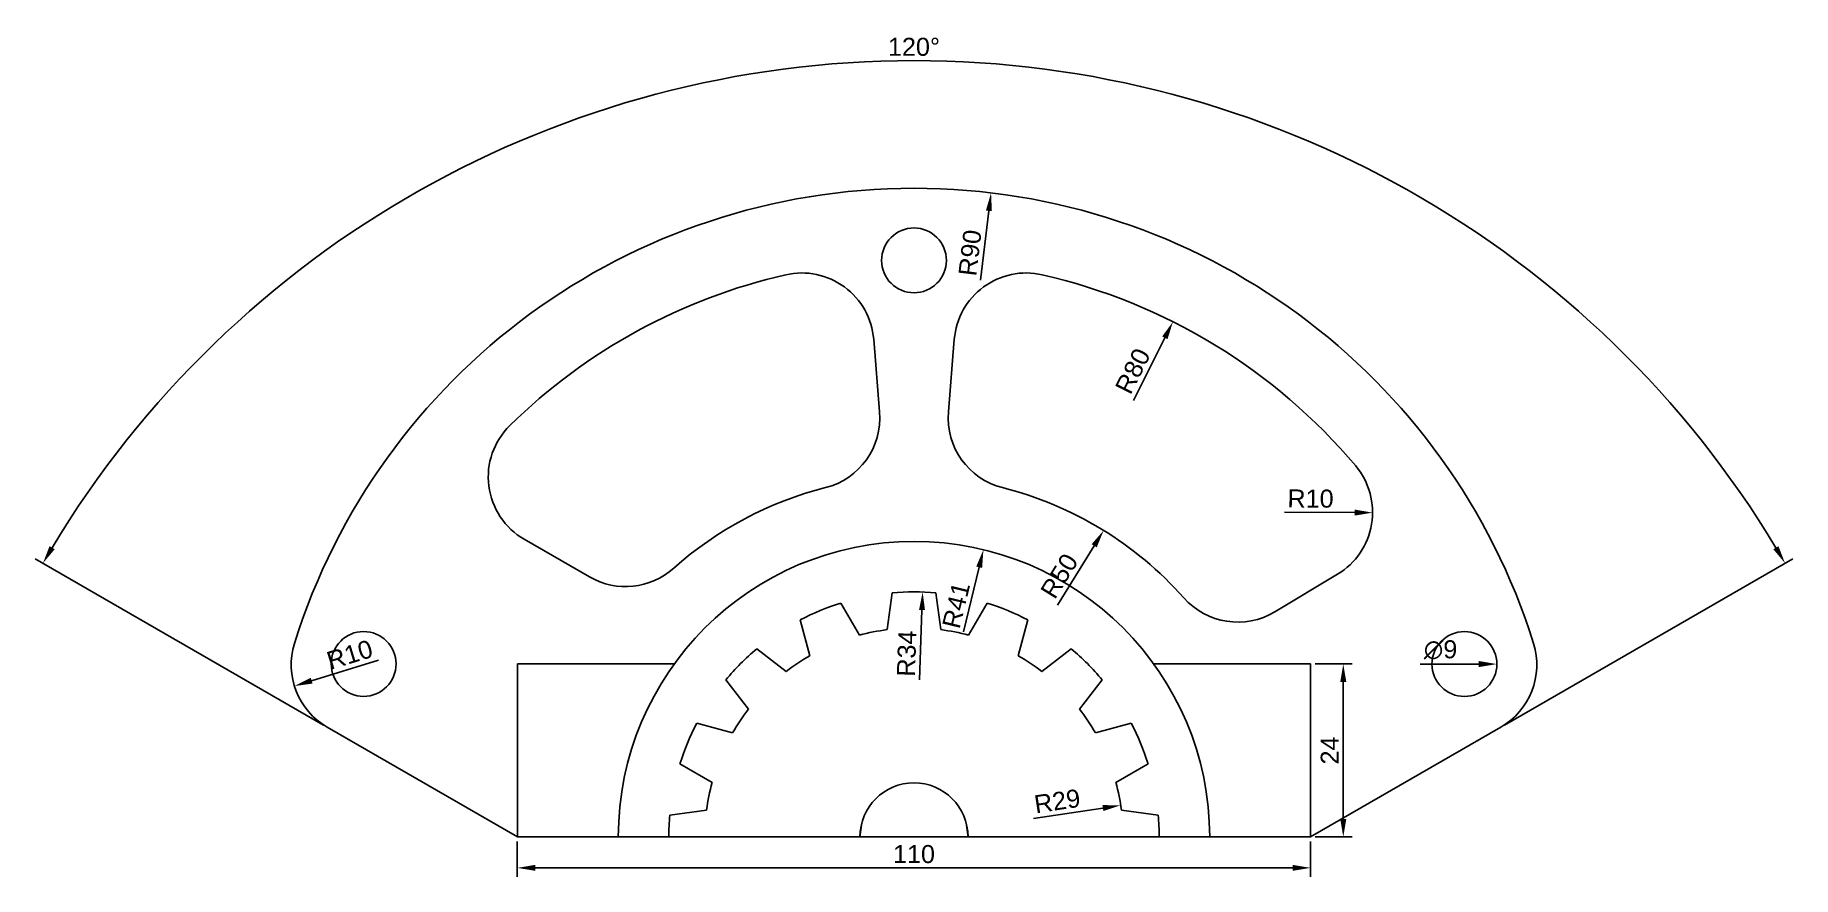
# Model space of a CAD drawing. Header units: millimetres. Extents: x 3217 to 3461, y 1663 to 1779.
import ezdxf

# ---------------------------------------------------------------- set-up
doc = ezdxf.new("R2010")
doc.units = ezdxf.units.MM
doc.linetypes.add('ACAD_ISO02W100', pattern=[15, 12, -3])
doc.styles.get("Standard").update_dxf_attribs({"font": 'arial.ttf'})
doc.dimstyles.new('ISO-25', dxfattribs={"dimtxt": 2.5, "dimasz": 2.5, "dimexe": 1.25, "dimexo": 0.625, "dimtad": 1, "dimtxsty": 'Standard', "dimcen": 2.5, "dimadec": 0, "dimazin": 0, "dimtfac": 1, "dimtmove": 0, "dimatfit": 3, "dimfxl": 1, "dimarcsym": 0})

# ---------------------------------------------------------------- blocks, each defined once
blk = doc.blocks.new('*D1')
at = {"color": 0, "lineweight": -2, "transparency": 16777216}
blk.add_line((3359.01, 1700.24), (3364.11, 1708.5), dxfattribs=at)
at = {"color": 0, "transparency": 16777216}
blk.add_solid([(3363.76, 1708.72), (3364.47, 1708.29), (3365.43, 1710.63)], dxfattribs=at)
at = {"layer": 'Defpoints', "color": 0, "transparency": 16777216}
for p in [(3365.43, 1710.63), (3339.13, 1668.1)]:
    blk.add_point(p, dxfattribs=at)
at = {"color": 0, "transparency": 16777216, "insert": (3359.29, 1704.31), "char_height": 2.5, "attachment_point": 5, "rotation": 58.2705}
blk.add_mtext('R50', dxfattribs=at)
blk = doc.blocks.new('*D2')
at = {"color": 0, "lineweight": -2, "transparency": 16777216}
blk.add_line((3369.56, 1728.68), (3373.92, 1737.36), dxfattribs=at)
at = {"color": 0, "transparency": 16777216}
blk.add_solid([(3373.55, 1737.55), (3374.29, 1737.17), (3375.04, 1739.59)], dxfattribs=at)
at = {"layer": 'Defpoints', "color": 0, "transparency": 16777216}
for p in [(3375.04, 1739.59), (3339.13, 1668.1)]:
    blk.add_point(p, dxfattribs=at)
at = {"color": 0, "transparency": 16777216, "insert": (3369.48, 1732.75), "char_height": 2.5, "attachment_point": 5, "rotation": 63.3304}
blk.add_mtext('R80', dxfattribs=at)
blk = doc.blocks.new('*D3')
at = {"color": 0, "lineweight": -2, "transparency": 16777216}
blk.add_line((3409.34, 1692.09), (3417.45, 1692.09), dxfattribs=at)
at = {"color": 0, "transparency": 16777216}
blk.add_solid([(3417.45, 1692.51), (3417.45, 1691.67), (3419.95, 1692.09)], dxfattribs=at)
at = {"layer": 'Defpoints', "color": 0, "transparency": 16777216}
for p in [(3410.95, 1692.09), (3419.95, 1692.09)]:
    blk.add_point(p, dxfattribs=at)
at = {"color": 0, "transparency": 16777216, "insert": (3412.15, 1694.06), "char_height": 2.5, "attachment_point": 5}
blk.add_mtext('∅9', dxfattribs=at)
blk = doc.blocks.new('*D4')
at = {"color": 0, "lineweight": -2, "transparency": 16777216}
blk.add_line((3355.71, 1670.64), (3365.33, 1672.11), dxfattribs=at)
at = {"color": 0, "transparency": 16777216}
blk.add_solid([(3365.27, 1672.52), (3365.39, 1671.7), (3367.8, 1672.49)], dxfattribs=at)
at = {"layer": 'Defpoints', "color": 0, "transparency": 16777216}
for p in [(3367.8, 1672.49), (3339.13, 1668.1)]:
    blk.add_point(p, dxfattribs=at)
at = {"color": 0, "transparency": 16777216, "insert": (3359, 1673.06), "char_height": 2.5, "attachment_point": 5, "rotation": 8.6909}
blk.add_mtext('R29', dxfattribs=at)
blk = doc.blocks.new('*D5')
at = {"color": 0, "lineweight": -2, "transparency": 16777216}
blk.add_line((3339.9, 1689.88), (3340.24, 1699.58), dxfattribs=at)
at = {"color": 0, "transparency": 16777216}
blk.add_solid([(3339.83, 1699.6), (3340.66, 1699.57), (3340.33, 1702.08)], dxfattribs=at)
at = {"layer": 'Defpoints', "color": 0, "transparency": 16777216}
for p in [(3340.33, 1702.08), (3339.13, 1668.1)]:
    blk.add_point(p, dxfattribs=at)
at = {"color": 0, "transparency": 16777216, "insert": (3338.13, 1693.55), "char_height": 2.5, "attachment_point": 5, "rotation": 87.9843}
blk.add_mtext('R34', dxfattribs=at)
blk = doc.blocks.new('*D6')
at = {"color": 0, "lineweight": -2, "transparency": 16777216}
blk.add_line((3346.01, 1696.54), (3348.18, 1705.53), dxfattribs=at)
at = {"color": 0, "transparency": 16777216}
blk.add_solid([(3347.77, 1705.62), (3348.58, 1705.43), (3348.76, 1707.96)], dxfattribs=at)
at = {"layer": 'Defpoints', "color": 0, "transparency": 16777216}
for p in [(3348.76, 1707.96), (3339.13, 1668.1)]:
    blk.add_point(p, dxfattribs=at)
at = {"color": 0, "transparency": 16777216, "insert": (3344.97, 1700.26), "char_height": 2.5, "attachment_point": 5, "rotation": 76.4154}
blk.add_mtext('R41', dxfattribs=at)
blk = doc.blocks.new('*D7')
at = {"color": 0, "lineweight": -2, "transparency": 16777216}
blk.add_line((3390.51, 1713.15), (3400.22, 1713.11), dxfattribs=at)
at = {"color": 0, "transparency": 16777216}
blk.add_solid([(3400.22, 1713.53), (3400.22, 1712.69), (3402.72, 1713.1)], dxfattribs=at)
at = {"layer": 'Defpoints', "color": 0, "transparency": 16777216}
for p in [(3392.72, 1713.14), (3402.72, 1713.1)]:
    blk.add_point(p, dxfattribs=at)
at = {"color": 0, "transparency": 16777216, "insert": (3394.12, 1715.04), "char_height": 2.5, "attachment_point": 5, "rotation": 359.7566}
blk.add_mtext('R10', dxfattribs=at)
blk = doc.blocks.new('*D8')
at = {"color": 0, "lineweight": -2, "transparency": 16777216}
for p, q in [((3284.13, 1667.48), (3284.13, 1662.56)), ((3394.13, 1667.48), (3394.13, 1662.56)), ((3286.63, 1663.81), (3391.63, 1663.81))]:
    blk.add_line(p, q, dxfattribs=at)
at = {"color": 0, "transparency": 16777216}
for points in [[(3286.63, 1664.23), (3286.63, 1663.4), (3284.13, 1663.81)], [(3391.63, 1664.23), (3391.63, 1663.4), (3394.13, 1663.81)]]:
    blk.add_solid(points, dxfattribs=at)
at = {"layer": 'Defpoints', "color": 0, "transparency": 16777216}
for p in [(3284.13, 1668.1), (3394.13, 1668.1), (3394.13, 1663.81)]:
    blk.add_point(p, dxfattribs=at)
at = {"color": 0, "transparency": 16777216, "insert": (3339.13, 1665.71), "char_height": 2.5, "attachment_point": 5}
blk.add_mtext('110', dxfattribs=at)
blk = doc.blocks.new('*D9')
at = {"color": 0, "lineweight": -2, "transparency": 16777216}
blk.add_line((3348.37, 1745.34), (3349.52, 1754.99), dxfattribs=at)
at = {"color": 0, "transparency": 16777216}
blk.add_solid([(3349.11, 1755.03), (3349.93, 1754.94), (3349.82, 1757.47)], dxfattribs=at)
at = {"layer": 'Defpoints', "color": 0, "transparency": 16777216}
for p in [(3349.82, 1757.47), (3339.13, 1668.1)]:
    blk.add_point(p, dxfattribs=at)
at = {"color": 0, "transparency": 16777216, "insert": (3346.91, 1749.15), "char_height": 2.5, "attachment_point": 5, "rotation": 83.1836}
blk.add_mtext('R90', dxfattribs=at)
blk = doc.blocks.new('*D10')
at = {"color": 0, "lineweight": -2, "transparency": 16777216}
for p, q in [((3257.24, 1683.63), (3217.27, 1706.71)), ((3421.03, 1683.63), (3461, 1706.71))]:
    blk.add_line(p, q, dxfattribs=at)
blk.add_arc((3339.13, 1636.35), 139.47, 31.0271, 148.9729, dxfattribs=at)
at = {"color": 0, "transparency": 16777216}
for points in [[(3219.98, 1708.02), (3219.26, 1708.45), (3218.35, 1706.08)], [(3459, 1708.45), (3458.29, 1708.02), (3459.92, 1706.08)]]:
    blk.add_solid(points, dxfattribs=at)
at = {"layer": 'Defpoints', "color": 0, "transparency": 16777216}
for p in [(3386.83, 1767.4), (3257.78, 1683.32), (3420.49, 1683.32), (3284.13, 1668.1), (3394.13, 1668.1)]:
    blk.add_point(p, dxfattribs=at)
at = {"color": 0, "transparency": 16777216, "insert": (3339.13, 1777.72), "char_height": 2.5, "attachment_point": 5}
blk.add_mtext('120°', dxfattribs=at)
blk = doc.blocks.new('*D11')
at = {"color": 0, "lineweight": -2, "transparency": 16777216}
for p, q in [((3394.76, 1692.1), (3399.91, 1692.1)), ((3398.66, 1670.6), (3398.66, 1689.6)), ((3394.76, 1668.1), (3399.91, 1668.1))]:
    blk.add_line(p, q, dxfattribs=at)
at = {"color": 0, "transparency": 16777216}
for points in [[(3398.24, 1689.6), (3399.08, 1689.6), (3398.66, 1692.1)], [(3398.24, 1670.6), (3399.08, 1670.6), (3398.66, 1668.1)]]:
    blk.add_solid(points, dxfattribs=at)
at = {"layer": 'Defpoints', "color": 0, "transparency": 16777216}
for p in [(3394.13, 1692.1), (3398.66, 1692.1), (3394.13, 1668.1)]:
    blk.add_point(p, dxfattribs=at)
at = {"color": 0, "transparency": 16777216, "insert": (3396.78, 1680.1), "char_height": 2.5, "attachment_point": 5, "rotation": 90}
blk.add_mtext('24', dxfattribs=at)
blk = doc.blocks.new('*D12')
at = {"color": 0, "lineweight": -2, "transparency": 16777216}
blk.add_line((3264.9, 1692.63), (3255.61, 1689.78), dxfattribs=at)
at = {"color": 0, "transparency": 16777216}
blk.add_solid([(3255.49, 1690.18), (3255.73, 1689.38), (3253.22, 1689.04)], dxfattribs=at)
at = {"layer": 'Defpoints', "color": 0, "transparency": 16777216}
for p in [(3262.78, 1691.98), (3253.22, 1689.04)]:
    blk.add_point(p, dxfattribs=at)
at = {"color": 0, "transparency": 16777216, "insert": (3260.89, 1693.39), "char_height": 2.5, "attachment_point": 5, "rotation": 17.0669}
blk.add_mtext('R10', dxfattribs=at)

msp = doc.modelspace()

# ---------------------------------------------------------------- linework, layer by layer
for p, q in [((3334.363, 1727.072), (3333.547, 1737.16)), ((3343.904, 1727.072), (3344.72, 1737.16)), ((3294.145, 1704.175), (3285.098, 1709.398)), ((3389.175, 1699.342), (3397.873, 1704.569)), ((3335.42, 1696.865), (3336.092, 1701.967)), ((3342.847, 1696.865), (3342.175, 1701.967)), ((3331.558, 1696.097), (3328.985, 1700.554)), ((3346.709, 1696.097), (3349.283, 1700.554)), ((3324.696, 1693.254), (3323.364, 1698.226)), ((3353.571, 1693.254), (3354.903, 1698.226)), ((3321.422, 1691.067), (3317.339, 1694.2)), ((3356.845, 1691.067), (3360.928, 1694.2)), ((3284.134, 1668.104), (3284.134, 1692.104)), ((3284.134, 1692.104), (3305.892, 1692.104)), ((3394.134, 1692.104), (3372.375, 1692.104)), ((3394.134, 1668.104), (3394.134, 1692.104)), ((3316.171, 1685.815), (3313.038, 1689.898)), ((3362.097, 1685.815), (3365.23, 1689.898)), ((3284.134, 1668.104), (3257.78, 1683.319)), ((3313.983, 1682.541), (3309.012, 1683.873)), ((3364.285, 1682.541), (3369.256, 1683.873)), ((3394.134, 1668.104), (3420.488, 1683.319)), ((3311.141, 1675.679), (3306.684, 1678.252)), ((3367.127, 1675.679), (3371.584, 1678.252)), ((3310.372, 1671.817), (3305.27, 1671.145)), ((3331.634, 1668.104), (3331.889, 1670.045)), ((3346.634, 1668.104), (3346.378, 1670.045)), ((3367.895, 1671.817), (3372.997, 1671.145)), ((3339.134, 1668.104), (3284.134, 1668.104)), ((3339.134, 1668.104), (3394.134, 1668.104))]:
    msp.add_line(p, q)
at = {"color": 3, "linetype": 'ACAD_ISO02W100'}
msp.add_line((3394.134, 1692.104), (3394.134, 1668.104), dxfattribs=at)
for centre in [(3339.134, 1748.104), (3262.819, 1692.104), (3415.453, 1692.09)]:
    msp.add_circle(centre, 4.5)
for centre, radius, start, end in [((3339.134, 1668.104), 90, 17.36437, 162.63563), ((3339.134, 1668.104), 80, 102.83821, 134.46827), ((3323.58, 1736.354), 10, 4.625, 102.83821), ((3354.688, 1736.354), 10, 77.16179, 175.375), ((3339.134, 1668.104), 80, 40.04463, 77.16179), ((3339.134, 1668.104), 80, 40.04463, 77.16179), ((3324.396, 1726.265), 10, 284.21907, 4.625), ((3353.872, 1726.265), 10, 175.375, 255.78093), ((3290.098, 1718.058), 10, 134.46827, 240), ((3392.722, 1713.14), 10, 301.00374, 40.04463), ((3339.134, 1668.104), 50, 104.21907, 131.79603), ((3339.134, 1668.104), 50, 104.21907, 131.79603), ((3339.134, 1668.104), 50, 41.56748, 75.78093), ((3339.134, 1668.104), 41, 0, 180), ((3299.145, 1712.835), 10, 240, 311.79603), ((3339.134, 1668.104), 34, 84.86725, 95.13275), ((3384.024, 1707.914), 10, 221.56748, 301.00374), ((3339.134, 1668.104), 34, 107.36725, 117.63275), ((3339.134, 1668.104), 34, 62.36725, 72.63275), ((3339.134, 1668.104), 29, 97.35704, 105.14296), ((3339.134, 1668.104), 29, 74.85704, 82.64296), ((3262.78, 1691.979), 10, 162.63563, 240), ((3339.134, 1668.104), 34, 129.86725, 140.13275), ((3339.134, 1668.104), 34, 39.86725, 50.13275), ((3415.488, 1691.979), 10, 300, 17.36437), ((3339.134, 1668.104), 29, 119.85704, 127.64296), ((3339.134, 1668.104), 29, 52.35704, 60.14296), ((3339.134, 1668.104), 29, 142.35704, 150.14296), ((3339.134, 1668.104), 29, 29.85704, 37.64296), ((3339.134, 1668.104), 34, 152.36725, 162.63275), ((3339.134, 1668.104), 34, 17.36725, 27.63275), ((3339.134, 1668.104), 29, 164.85704, 172.64296), ((3339.134, 1668.104), 7.5, 0, 180), ((3339.134, 1668.104), 29, 7.35704, 15.14296), ((3339.134, 1668.104), 34, 174.86725, 180), ((3339.134, 1668.104), 34, 0, 5.13275)]:
    msp.add_arc(centre, radius, start, end)

# ---------------------------------------------------------------- dimensions: what is measured, and where the dimension line sits
at = {"color": 114, "true_color": 0x139b48}
dim = msp.add_angular_dim_2l(base=(3386.834, 1767.405), line1=((3394.134, 1668.104), (3420.488, 1683.319)), line2=((3284.134, 1668.104), (3257.78, 1683.319)), dimstyle='ISO-25', dxfattribs=at)
dim.commit()
dim.dimension.update_dxf_attribs({"geometry": '*D10', "text_midpoint": (3339.134, 1777.717)})
for center, mpoint, picture, middle in [((3339.134, 1668.104), (3349.816, 1757.467), '*D9', (3348.794, 1748.921)), ((3339.134, 1668.104), (3375.041, 1739.592), '*D2', (3371.178, 1731.901)), ((3392.722, 1713.14), (3402.722, 1713.098), '*D7', (3394.114, 1713.135)), ((3339.134, 1668.104), (3365.429, 1710.631), '*D1', (3360.902, 1703.31)), ((3339.134, 1668.104), (3348.764, 1707.957), '*D6', (3346.798, 1699.82)), ((3339.134, 1668.104), (3340.33, 1702.083), '*D5', (3340.027, 1693.481)), ((3262.78, 1691.979), (3253.22, 1689.045), '*D12', (3261.449, 1691.571)), ((3339.134, 1668.104), (3367.801, 1672.486), '*D4', (3359.285, 1671.184))]:
    dim = msp.add_radius_dim(center=center, mpoint=mpoint, dimstyle='ISO-25', dxfattribs=at)
    dim.commit()
    dim.dimension.update_dxf_attribs({"geometry": picture, "text_midpoint": middle, "dimtype": 164})
dim = msp.add_diameter_dim_2p(p1=(3410.953, 1692.09), p2=(3419.953, 1692.09), dimstyle='ISO-25', dxfattribs=at)
dim.commit()
dim.dimension.update_dxf_attribs({"geometry": '*D3', "text_midpoint": (3412.146, 1692.09), "dimtype": 163})
dim = msp.add_linear_dim(base=(3398.659, 1692.104), p1=(3394.134, 1668.104), p2=(3394.134, 1692.104), angle=90, dimstyle='ISO-25', dxfattribs=at)
dim.commit()
dim.dimension.update_dxf_attribs({"geometry": '*D11', "text_midpoint": (3396.779, 1680.104)})
dim = msp.add_linear_dim(base=(3394.134, 1663.812), p1=(3284.134, 1668.104), p2=(3394.134, 1668.104), dimstyle='ISO-25', dxfattribs=at)
dim.commit()
dim.dimension.update_dxf_attribs({"geometry": '*D8', "text_midpoint": (3339.134, 1665.714)})

doc.saveas('drawing.dxf')
